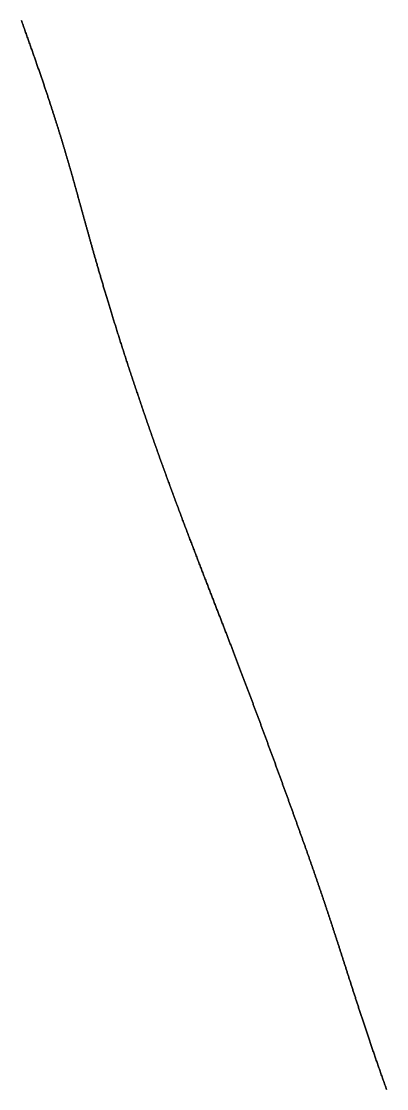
# Model space of a CAD drawing. Header units: inches. Extents: x 130170 to 284068, y 377793 to 804530.
# Drawn here: x 253178.6 to 253202.7, y 739682.3 to 739752.8 of the extents above; entities that cross this region are included whole.
import ezdxf

# ---------------------------------------------------------------- set-up
doc = ezdxf.new("R2010")
doc.units = ezdxf.units.IN
doc.header["$MEASUREMENT"] = 0
doc.layers.add('muni_il', color=7, linetype='Continuous')

msp = doc.modelspace()

# ---------------------------------------------------------------- linework, layer by layer
at = {"layer": 'muni_il'}
for points in [[(253178.616, 739752.835), (253178.645, 739752.754), (253178.674, 739752.674), (253178.702, 739752.594), (253178.731, 739752.514), (253178.759, 739752.435), (253178.787, 739752.356), (253178.815, 739752.278), (253178.843, 739752.199), (253178.871, 739752.121), (253178.898, 739752.043), (253178.926, 739751.966), (253178.953, 739751.889), (253178.98, 739751.812), (253179.007, 739751.736), (253179.034, 739751.66), (253179.061, 739751.584), (253179.088, 739751.509), (253179.115, 739751.434), (253179.141, 739751.359), (253179.167, 739751.284), (253179.193, 739751.21), (253179.22, 739751.136), (253179.245, 739751.063), (253179.271, 739750.99), (253179.297, 739750.917), (253179.322, 739750.844), (253179.348, 739750.772), (253179.373, 739750.7), (253179.398, 739750.629), (253179.423, 739750.558), (253179.448, 739750.487), (253179.472, 739750.416), (253179.497, 739750.346), (253179.521, 739750.276), (253179.546, 739750.206), (253179.57, 739750.137), (253179.594, 739750.068), (253179.618, 739749.999), (253179.641, 739749.931), (253179.665, 739749.863), (253179.688, 739749.795), (253179.712, 739749.728), (253179.735, 739749.661), (253179.758, 739749.594), (253179.781, 739749.527), (253179.804, 739749.461), (253179.826, 739749.395), (253179.849, 739749.33), (253179.871, 739749.265), (253179.894, 739749.2), (253179.916, 739749.135), (253179.938, 739749.07), (253179.96, 739749.006), (253179.981, 739748.943), (253180.003, 739748.879), (253180.025, 739748.816), (253180.046, 739748.753), (253180.067, 739748.69), (253180.088, 739748.628), (253180.109, 739748.566), (253180.13, 739748.504), (253180.151, 739748.442), (253180.172, 739748.381), (253180.192, 739748.32), (253180.212, 739748.26), (253180.233, 739748.199), (253180.253, 739748.139), (253180.273, 739748.079), (253180.293, 739748.019), (253180.313, 739747.96), (253180.332, 739747.901), (253180.352, 739747.842), (253180.371, 739747.783), (253180.39, 739747.725), (253180.41, 739747.667), (253180.429, 739747.609), (253180.448, 739747.552), (253180.467, 739747.494), (253180.486, 739747.437), (253180.504, 739747.38), (253180.523, 739747.323), (253180.541, 739747.267), (253180.56, 739747.211), (253180.578, 739747.155), (253180.596, 739747.099), (253180.614, 739747.044), (253180.632, 739746.989), (253180.65, 739746.934), (253180.667, 739746.879), (253180.685, 739746.824), (253180.702, 739746.77), (253180.72, 739746.716), (253180.737, 739746.662), (253180.755, 739746.608), (253180.772, 739746.555), (253180.789, 739746.501), (253180.806, 739746.448), (253180.822, 739746.395), (253180.839, 739746.342), (253180.856, 739746.29), (253180.872, 739746.238), (253180.889, 739746.185), (253180.905, 739746.134), (253180.922, 739746.082), (253180.938, 739746.03), (253180.954, 739745.979), (253180.97, 739745.928), (253180.986, 739745.877), (253181.002, 739745.826), (253181.018, 739745.775), (253181.034, 739745.725), (253181.049, 739745.675), (253181.065, 739745.625), (253181.08, 739745.575), (253181.096, 739745.525), (253181.111, 739745.475), (253181.126, 739745.426), (253181.142, 739745.377), (253181.157, 739745.327), (253181.172, 739745.278), (253181.187, 739745.229), (253181.202, 739745.181), (253181.217, 739745.132), (253181.231, 739745.084), (253181.246, 739745.036), (253181.261, 739744.988), (253181.275, 739744.94), (253181.29, 739744.892), (253181.304, 739744.844), (253181.319, 739744.797), (253181.333, 739744.749), (253181.347, 739744.702), (253181.361, 739744.655), (253181.376, 739744.608), (253181.39, 739744.561), (253181.404, 739744.514), (253181.418, 739744.467), (253181.432, 739744.421), (253181.445, 739744.374), (253181.459, 739744.328), (253181.473, 739744.282), (253181.487, 739744.236), (253181.5, 739744.19), (253181.514, 739744.144), (253181.527, 739744.098), (253181.541, 739744.052), (253181.554, 739744.007), (253181.568, 739743.961), (253181.581, 739743.916), (253181.594, 739743.871), (253181.608, 739743.825), (253181.621, 739743.78), (253181.634, 739743.735), (253181.647, 739743.69), (253181.66, 739743.645), (253181.674, 739743.6), (253181.686, 739743.555), (253181.7, 739743.511), (253181.713, 739743.466), (253181.725, 739743.421), (253181.738, 739743.377), (253181.751, 739743.332), (253181.764, 739743.288), (253181.777, 739743.243), (253181.79, 739743.199), (253181.802, 739743.155), (253181.815, 739743.111), (253181.828, 739743.067), (253181.84, 739743.022), (253181.853, 739742.978), (253181.866, 739742.934), (253181.878, 739742.89), (253181.891, 739742.846), (253181.903, 739742.802), (253181.916, 739742.758), (253181.928, 739742.714), (253181.941, 739742.67), (253181.953, 739742.627), (253181.965, 739742.583), (253181.978, 739742.539), (253181.99, 739742.495), (253182.003, 739742.451), (253182.015, 739742.407), (253182.027, 739742.363), (253182.04, 739742.319), (253182.052, 739742.276), (253182.065, 739742.232), (253182.077, 739742.188), (253182.089, 739742.144), (253182.101, 739742.1), (253182.114, 739742.056), (253182.126, 739742.012), (253182.139, 739741.968), (253182.151, 739741.924), (253182.163, 739741.88), (253182.175, 739741.836), (253182.188, 739741.792), (253182.2, 739741.748), (253182.212, 739741.703), (253182.225, 739741.659), (253182.237, 739741.615), (253182.249, 739741.571), (253182.262, 739741.526), (253182.274, 739741.482), (253182.286, 739741.437), (253182.299, 739741.393), (253182.311, 739741.348), (253182.323, 739741.303), (253182.336, 739741.259), (253182.348, 739741.214), (253182.361, 739741.169), (253182.373, 739741.124), (253182.386, 739741.079), (253182.398, 739741.033), (253182.411, 739740.988), (253182.423, 739740.943), (253182.436, 739740.897), (253182.448, 739740.852), (253182.461, 739740.806), (253182.474, 739740.76), (253182.486, 739740.714), (253182.499, 739740.668), (253182.512, 739740.622), (253182.525, 739740.576), (253182.537, 739740.53), (253182.55, 739740.483), (253182.563, 739740.437), (253182.576, 739740.39), (253182.589, 739740.343), (253182.602, 739740.296), (253182.615, 739740.249), (253182.628, 739740.202), (253182.641, 739740.154), (253182.654, 739740.107), (253182.667, 739740.059), (253182.68, 739740.011), (253182.693, 739739.963), (253182.707, 739739.915), (253182.72, 739739.867), (253182.733, 739739.819), (253182.747, 739739.77), (253182.76, 739739.721), (253182.774, 739739.672), (253182.787, 739739.623), (253182.801, 739739.574), (253182.815, 739739.524), (253182.828, 739739.475), (253182.842, 739739.425), (253182.856, 739739.375), (253182.87, 739739.324), (253182.884, 739739.274), (253182.898, 739739.223), (253182.912, 739739.173), (253182.926, 739739.122), (253182.941, 739739.07), (253182.955, 739739.019), (253182.969, 739738.967), (253182.984, 739738.916), (253182.998, 739738.864), (253183.013, 739738.811), (253183.027, 739738.759), (253183.042, 739738.706), (253183.057, 739738.653), (253183.071, 739738.6), (253183.086, 739738.547), (253183.101, 739738.493), (253183.116, 739738.439), (253183.131, 739738.385), (253183.147, 739738.331), (253183.162, 739738.277), (253183.177, 739738.222), (253183.193, 739738.167), (253183.208, 739738.112), (253183.224, 739738.056), (253183.239, 739738.001), (253183.255, 739737.945), (253183.271, 739737.889), (253183.287, 739737.832), (253183.303, 739737.775), (253183.319, 739737.718), (253183.335, 739737.661), (253183.352, 739737.604), (253183.368, 739737.546), (253183.384, 739737.488), (253183.401, 739737.43), (253183.418, 739737.372), (253183.434, 739737.313), (253183.451, 739737.254), (253183.468, 739737.195), (253183.485, 739737.135), (253183.502, 739737.075), (253183.519, 739737.015), (253183.537, 739736.955), (253183.554, 739736.894), (253183.572, 739736.833), (253183.589, 739736.772), (253183.607, 739736.711), (253183.625, 739736.649), (253183.642, 739736.587), (253183.66, 739736.525), (253183.679, 739736.462), (253183.697, 739736.399), (253183.715, 739736.336), (253183.733, 739736.273), (253183.752, 739736.209), (253183.77, 739736.145), (253183.789, 739736.081), (253183.808, 739736.017), (253183.827, 739735.952), (253183.846, 739735.887), (253183.865, 739735.821), (253183.884, 739735.756), (253183.904, 739735.69), (253183.923, 739735.624), (253183.943, 739735.557), (253183.962, 739735.49), (253183.982, 739735.423), (253184.002, 739735.356), (253184.022, 739735.288), (253184.042, 739735.221), (253184.062, 739735.152), (253184.083, 739735.084), (253184.103, 739735.015), (253184.124, 739734.946), (253184.144, 739734.877), (253184.165, 739734.807), (253184.186, 739734.737), (253184.207, 739734.667), (253184.228, 739734.597), (253184.25, 739734.526), (253184.271, 739734.455), (253184.292, 739734.384), (253184.314, 739734.312), (253184.336, 739734.241), (253184.357, 739734.169), (253184.379, 739734.096), (253184.401, 739734.024), (253184.423, 739733.951), (253184.446, 739733.877), (253184.468, 739733.804), (253184.491, 739733.73), (253184.513, 739733.656), (253184.536, 739733.582), (253184.559, 739733.508), (253184.582, 739733.433), (253184.605, 739733.358), (253184.628, 739733.283), (253184.651, 739733.207), (253184.674, 739733.131), (253184.698, 739733.055), (253184.722, 739732.979), (253184.745, 739732.902), (253184.769, 739732.826), (253184.793, 739732.749), (253184.817, 739732.671), (253184.841, 739732.594), (253184.866, 739732.516), (253184.89, 739732.438), (253184.914, 739732.36), (253184.939, 739732.281), (253184.964, 739732.202), (253184.989, 739732.124), (253185.014, 739732.044), (253185.038, 739731.965), (253185.064, 739731.885), (253185.089, 739731.805), (253185.114, 739731.725), (253185.14, 739731.645), (253185.165, 739731.565), (253185.191, 739731.484), (253185.217, 739731.403), (253185.243, 739731.322), (253185.269, 739731.24), (253185.295, 739731.159), (253185.321, 739731.077), (253185.347, 739730.995), (253185.374, 739730.913), (253185.4, 739730.831), (253185.427, 739730.748), (253185.453, 739730.666), (253185.48, 739730.583), (253185.507, 739730.5), (253185.534, 739730.416), (253185.561, 739730.333), (253185.588, 739730.249), (253185.616, 739730.166), (253185.643, 739730.082), (253185.67, 739729.997), (253185.698, 739729.913), (253185.726, 739729.829), (253185.753, 739729.744), (253185.781, 739729.66), (253185.809, 739729.575), (253185.837, 739729.49), (253185.865, 739729.405), (253185.893, 739729.319), (253185.922, 739729.234), (253185.95, 739729.148), (253185.978, 739729.063), (253186.007, 739728.977), (253186.035, 739728.891), (253186.064, 739728.805), (253186.093, 739728.719), (253186.122, 739728.633), (253186.15, 739728.546), (253186.179, 739728.46), (253186.208, 739728.373), (253186.238, 739728.286), (253186.267, 739728.2), (253186.296, 739728.113), (253186.325, 739728.026), (253186.355, 739727.939), (253186.384, 739727.852), (253186.414, 739727.764), (253186.443, 739727.677), (253186.473, 739727.59), (253186.503, 739727.502), (253186.532, 739727.415), (253186.562, 739727.327), (253186.592, 739727.24), (253186.622, 739727.152), (253186.652, 739727.064), (253186.682, 739726.977), (253186.712, 739726.889), (253186.743, 739726.801), (253186.773, 739726.713), (253186.803, 739726.625), (253186.833, 739726.537), (253186.864, 739726.449), (253186.894, 739726.361), (253186.925, 739726.273), (253186.955, 739726.185), (253186.986, 739726.097), (253187.017, 739726.009), (253187.047, 739725.921), (253187.078, 739725.833), (253187.109, 739725.745), (253187.139, 739725.657), (253187.17, 739725.569), (253187.201, 739725.481), (253187.232, 739725.393), (253187.263, 739725.305), (253187.294, 739725.217), (253187.325, 739725.128), (253187.356, 739725.04), (253187.387, 739724.953), (253187.418, 739724.865), (253187.449, 739724.777), (253187.48, 739724.689), (253187.511, 739724.601), (253187.543, 739724.513), (253187.574, 739724.426), (253187.605, 739724.338), (253187.636, 739724.25), (253187.667, 739724.163), (253187.699, 739724.075), (253187.73, 739723.988), (253187.761, 739723.9), (253187.793, 739723.813), (253187.824, 739723.726), (253187.855, 739723.639), (253187.887, 739723.551), (253187.918, 739723.465), (253187.949, 739723.378), (253187.981, 739723.291), (253188.012, 739723.204), (253188.043, 739723.117), (253188.075, 739723.031), (253188.106, 739722.944), (253188.137, 739722.858), (253188.169, 739722.771), (253188.2, 739722.685), (253188.232, 739722.599), (253188.263, 739722.513), (253188.294, 739722.427), (253188.326, 739722.341), (253188.357, 739722.256), (253188.388, 739722.17), (253188.419, 739722.085), (253188.451, 739721.999), (253188.482, 739721.914), (253188.513, 739721.829), (253188.544, 739721.744), (253188.576, 739721.659), (253188.607, 739721.575), (253188.638, 739721.49), (253188.669, 739721.406), (253188.7, 739721.321), (253188.731, 739721.237), (253188.763, 739721.153), (253188.794, 739721.07), (253188.825, 739720.986), (253188.856, 739720.902), (253188.887, 739720.819), (253188.918, 739720.736), (253188.949, 739720.652), (253188.98, 739720.569), (253189.01, 739720.487), (253189.041, 739720.404), (253189.072, 739720.322), (253189.103, 739720.239), (253189.134, 739720.157), (253189.164, 739720.075), (253189.195, 739719.993), (253189.226, 739719.912), (253189.256, 739719.83), (253189.287, 739719.749), (253189.317, 739719.668), (253189.348, 739719.587), (253189.378, 739719.506), (253189.409, 739719.426), (253189.439, 739719.345), (253189.469, 739719.265), (253189.499, 739719.185), (253189.53, 739719.105), (253189.56, 739719.025), (253189.59, 739718.946), (253189.62, 739718.866), (253189.65, 739718.787), (253189.68, 739718.708), (253189.71, 739718.629), (253189.74, 739718.551), (253189.769, 739718.472), (253189.799, 739718.394), (253189.829, 739718.316), (253189.859, 739718.238), (253189.888, 739718.161), (253189.918, 739718.083), (253189.947, 739718.006), (253189.977, 739717.929), (253190.006, 739717.852), (253190.035, 739717.775), (253190.064, 739717.699), (253190.094, 739717.622), (253190.123, 739717.546), (253190.152, 739717.47), (253190.181, 739717.395), (253190.21, 739717.319), (253190.239, 739717.244), (253190.267, 739717.169), (253190.296, 739717.094), (253190.325, 739717.019), (253190.354, 739716.945), (253190.382, 739716.87), (253190.411, 739716.796), (253190.439, 739716.722), (253190.467, 739716.648), (253190.496, 739716.575), (253190.524, 739716.502), (253190.552, 739716.429), (253190.58, 739716.356), (253190.608, 739716.283), (253190.636, 739716.21), (253190.664, 739716.138), (253190.692, 739716.066), (253190.72, 739715.994), (253190.747, 739715.922), (253190.775, 739715.851), (253190.803, 739715.779), (253190.83, 739715.708), (253190.857, 739715.637), (253190.885, 739715.566), (253190.912, 739715.496), (253190.939, 739715.426), (253190.966, 739715.355), (253190.993, 739715.285), (253191.02, 739715.216), (253191.047, 739715.146), (253191.074, 739715.077), (253191.101, 739715.007), (253191.128, 739714.938), (253191.154, 739714.87), (253191.181, 739714.801), (253191.208, 739714.732), (253191.234, 739714.664), (253191.26, 739714.596), (253191.287, 739714.528), (253191.313, 739714.46), (253191.339, 739714.393), (253191.365, 739714.326), (253191.391, 739714.258), (253191.417, 739714.191), (253191.443, 739714.125), (253191.469, 739714.058), (253191.495, 739713.992), (253191.52, 739713.925), (253191.546, 739713.859), (253191.571, 739713.793), (253191.597, 739713.727), (253191.622, 739713.662), (253191.648, 739713.597), (253191.673, 739713.531), (253191.698, 739713.466), (253191.723, 739713.401), (253191.748, 739713.337), (253191.773, 739713.272), (253191.798, 739713.208), (253191.823, 739713.144), (253191.848, 739713.079), (253191.873, 739713.015), (253191.897, 739712.952), (253191.922, 739712.888), (253191.946, 739712.825), (253191.971, 739712.761), (253191.995, 739712.698), (253192.02, 739712.635), (253192.044, 739712.572), (253192.068, 739712.51), (253192.092, 739712.447), (253192.116, 739712.385), (253192.141, 739712.322), (253192.165, 739712.26), (253192.188, 739712.198), (253192.212, 739712.137), (253192.236, 739712.075), (253192.26, 739712.013), (253192.283, 739711.952), (253192.307, 739711.891), (253192.331, 739711.829), (253192.354, 739711.768), (253192.378, 739711.707), (253192.401, 739711.647), (253192.424, 739711.586), (253192.448, 739711.525), (253192.471, 739711.465), (253192.494, 739711.405), (253192.517, 739711.344), (253192.54, 739711.284), (253192.563, 739711.224), (253192.586, 739711.164), (253192.609, 739711.105), (253192.632, 739711.045), (253192.655, 739710.985), (253192.678, 739710.926), (253192.701, 739710.866), (253192.723, 739710.807), (253192.746, 739710.748), (253192.769, 739710.689), (253192.791, 739710.63), (253192.814, 739710.571), (253192.836, 739710.512), (253192.858, 739710.454), (253192.881, 739710.395), (253192.903, 739710.336), (253192.925, 739710.278), (253192.948, 739710.22), (253192.97, 739710.161), (253192.992, 739710.103), (253193.014, 739710.045), (253193.036, 739709.987), (253193.058, 739709.929), (253193.08, 739709.871), (253193.102, 739709.813), (253193.124, 739709.755), (253193.146, 739709.697), (253193.168, 739709.64), (253193.19, 739709.582), (253193.212, 739709.525), (253193.234, 739709.467), (253193.255, 739709.41), (253193.277, 739709.352), (253193.299, 739709.295), (253193.321, 739709.237), (253193.342, 739709.18), (253193.364, 739709.123), (253193.385, 739709.066), (253193.407, 739709.009), (253193.429, 739708.952), (253193.45, 739708.894), (253193.472, 739708.837), (253193.493, 739708.78), (253193.514, 739708.723), (253193.536, 739708.667), (253193.557, 739708.61), (253193.579, 739708.553), (253193.6, 739708.496), (253193.621, 739708.439), (253193.643, 739708.382), (253193.664, 739708.326), (253193.685, 739708.269), (253193.707, 739708.212), (253193.728, 739708.155), (253193.749, 739708.099), (253193.77, 739708.042), (253193.792, 739707.985), (253193.813, 739707.928), (253193.834, 739707.872), (253193.855, 739707.815), (253193.876, 739707.759), (253193.897, 739707.702), (253193.918, 739707.645), (253193.94, 739707.589), (253193.961, 739707.532), (253193.982, 739707.475), (253194.003, 739707.419), (253194.024, 739707.362), (253194.045, 739707.306), (253194.066, 739707.249), (253194.087, 739707.192), (253194.108, 739707.136), (253194.129, 739707.079), (253194.15, 739707.022), (253194.171, 739706.966), (253194.192, 739706.909), (253194.213, 739706.852), (253194.235, 739706.796), (253194.256, 739706.739), (253194.277, 739706.682), (253194.298, 739706.626), (253194.319, 739706.569), (253194.34, 739706.512), (253194.361, 739706.455), (253194.382, 739706.399), (253194.403, 739706.342), (253194.424, 739706.285), (253194.445, 739706.228), (253194.466, 739706.171), (253194.487, 739706.114), (253194.508, 739706.058), (253194.529, 739706.001), (253194.55, 739705.944), (253194.571, 739705.887), (253194.592, 739705.83), (253194.613, 739705.773), (253194.634, 739705.716), (253194.655, 739705.659), (253194.676, 739705.602), (253194.697, 739705.545), (253194.718, 739705.488), (253194.739, 739705.431), (253194.76, 739705.374), (253194.781, 739705.316), (253194.802, 739705.259), (253194.823, 739705.202), (253194.844, 739705.145), (253194.865, 739705.088), (253194.886, 739705.03), (253194.907, 739704.973), (253194.928, 739704.916), (253194.949, 739704.858), (253194.97, 739704.801), (253194.991, 739704.744), (253195.012, 739704.686), (253195.033, 739704.629), (253195.054, 739704.572), (253195.075, 739704.514), (253195.096, 739704.457), (253195.117, 739704.399), (253195.138, 739704.342), (253195.159, 739704.284), (253195.18, 739704.227), (253195.201, 739704.169), (253195.222, 739704.112), (253195.243, 739704.054), (253195.265, 739703.996), (253195.286, 739703.939), (253195.306, 739703.881), (253195.328, 739703.824), (253195.349, 739703.766), (253195.37, 739703.708), (253195.391, 739703.651), (253195.412, 739703.593), (253195.433, 739703.535), (253195.454, 739703.478), (253195.475, 739703.42), (253195.496, 739703.362), (253195.517, 739703.305), (253195.538, 739703.247), (253195.559, 739703.189), (253195.58, 739703.132), (253195.601, 739703.074), (253195.622, 739703.016), (253195.643, 739702.958), (253195.664, 739702.901), (253195.685, 739702.843), (253195.706, 739702.785), (253195.727, 739702.728), (253195.748, 739702.67), (253195.769, 739702.612), (253195.79, 739702.555), (253195.811, 739702.497), (253195.832, 739702.439), (253195.853, 739702.382), (253195.874, 739702.324), (253195.895, 739702.267), (253195.916, 739702.209), (253195.936, 739702.151), (253195.957, 739702.094), (253195.978, 739702.036), (253195.999, 739701.979), (253196.02, 739701.921), (253196.041, 739701.864), (253196.062, 739701.807), (253196.082, 739701.749), (253196.103, 739701.692), (253196.124, 739701.634), (253196.145, 739701.577), (253196.166, 739701.52), (253196.186, 739701.462), (253196.207, 739701.405), (253196.228, 739701.348), (253196.248, 739701.291), (253196.269, 739701.234), (253196.29, 739701.177), (253196.31, 739701.119), (253196.331, 739701.062), (253196.351, 739701.005), (253196.372, 739700.948), (253196.393, 739700.892), (253196.413, 739700.835), (253196.434, 739700.778), (253196.454, 739700.721), (253196.475, 739700.664), (253196.495, 739700.608), (253196.516, 739700.551), (253196.536, 739700.494), (253196.556, 739700.438), (253196.577, 739700.381), (253196.597, 739700.325), (253196.617, 739700.269), (253196.637, 739700.212), (253196.658, 739700.156), (253196.678, 739700.1), (253196.698, 739700.044), (253196.718, 739699.988), (253196.738, 739699.931), (253196.758, 739699.875), (253196.779, 739699.82), (253196.799, 739699.764), (253196.819, 739699.708), (253196.839, 739699.652), (253196.859, 739699.596), (253196.878, 739699.541), (253196.898, 739699.485), (253196.918, 739699.43), (253196.938, 739699.374), (253196.958, 739699.319), (253196.978, 739699.264), (253196.997, 739699.208), (253197.017, 739699.153), (253197.037, 739699.098), (253197.056, 739699.043), (253197.076, 739698.988), (253197.096, 739698.933), (253197.115, 739698.878), (253197.135, 739698.824), (253197.154, 739698.769), (253197.173, 739698.714), (253197.193, 739698.66), (253197.212, 739698.605), (253197.232, 739698.551), (253197.251, 739698.497), (253197.27, 739698.442), (253197.289, 739698.388), (253197.308, 739698.334), (253197.328, 739698.28), (253197.347, 739698.226), (253197.366, 739698.172), (253197.385, 739698.118), (253197.404, 739698.064), (253197.423, 739698.011), (253197.442, 739697.957), (253197.461, 739697.904), (253197.48, 739697.85), (253197.498, 739697.797), (253197.517, 739697.743), (253197.536, 739697.69), (253197.554, 739697.637), (253197.573, 739697.584), (253197.592, 739697.531), (253197.611, 739697.477), (253197.629, 739697.425), (253197.648, 739697.372), (253197.666, 739697.319), (253197.685, 739697.266), (253197.703, 739697.213), (253197.721, 739697.161), (253197.74, 739697.108), (253197.758, 739697.056), (253197.776, 739697.003), (253197.795, 739696.951), (253197.813, 739696.899), (253197.831, 739696.846), (253197.849, 739696.794), (253197.867, 739696.742), (253197.885, 739696.69), (253197.903, 739696.638), (253197.922, 739696.586), (253197.94, 739696.534), (253197.957, 739696.482), (253197.975, 739696.43), (253197.993, 739696.379), (253198.011, 739696.327), (253198.029, 739696.275), (253198.047, 739696.224), (253198.065, 739696.172), (253198.082, 739696.121), (253198.1, 739696.069), (253198.118, 739696.018), (253198.135, 739695.966), (253198.153, 739695.915), (253198.171, 739695.864), (253198.188, 739695.812), (253198.206, 739695.761), (253198.223, 739695.71), (253198.241, 739695.659), (253198.258, 739695.607), (253198.276, 739695.556), (253198.293, 739695.505), (253198.31, 739695.454), (253198.328, 739695.403), (253198.345, 739695.352), (253198.362, 739695.301), (253198.38, 739695.25), (253198.397, 739695.199), (253198.414, 739695.148), (253198.431, 739695.098), (253198.449, 739695.047), (253198.466, 739694.996), (253198.483, 739694.945), (253198.5, 739694.894), (253198.517, 739694.843), (253198.534, 739694.792), (253198.551, 739694.742), (253198.569, 739694.691), (253198.586, 739694.64), (253198.603, 739694.589), (253198.62, 739694.538), (253198.637, 739694.488), (253198.654, 739694.437), (253198.671, 739694.386), (253198.688, 739694.335), (253198.705, 739694.284), (253198.722, 739694.233), (253198.739, 739694.183), (253198.755, 739694.132), (253198.772, 739694.081), (253198.789, 739694.03), (253198.806, 739693.979), (253198.823, 739693.928), (253198.84, 739693.877), (253198.857, 739693.826), (253198.874, 739693.775), (253198.891, 739693.724), (253198.907, 739693.673), (253198.924, 739693.622), (253198.941, 739693.571), (253198.958, 739693.52), (253198.975, 739693.468), (253198.992, 739693.417), (253199.009, 739693.366), (253199.026, 739693.315), (253199.043, 739693.263), (253199.059, 739693.212), (253199.076, 739693.16), (253199.093, 739693.109), (253199.11, 739693.057), (253199.127, 739693.006), (253199.144, 739692.954), (253199.161, 739692.902), (253199.178, 739692.851), (253199.195, 739692.799), (253199.211, 739692.747), (253199.228, 739692.695), (253199.245, 739692.643), (253199.262, 739692.591), (253199.279, 739692.539), (253199.296, 739692.487), (253199.313, 739692.434), (253199.33, 739692.382), (253199.347, 739692.33), (253199.364, 739692.277), (253199.381, 739692.224), (253199.398, 739692.172), (253199.415, 739692.119), (253199.432, 739692.066), (253199.45, 739692.013), (253199.467, 739691.961), (253199.484, 739691.908), (253199.501, 739691.854), (253199.518, 739691.801), (253199.535, 739691.748), (253199.553, 739691.695), (253199.57, 739691.641), (253199.587, 739691.588), (253199.604, 739691.534), (253199.622, 739691.48), (253199.639, 739691.426), (253199.656, 739691.372), (253199.674, 739691.318), (253199.691, 739691.264), (253199.708, 739691.21), (253199.726, 739691.156), (253199.743, 739691.101), (253199.761, 739691.047), (253199.779, 739690.992), (253199.796, 739690.937), (253199.814, 739690.883), (253199.831, 739690.828), (253199.849, 739690.773), (253199.867, 739690.717), (253199.885, 739690.662), (253199.902, 739690.607), (253199.92, 739690.551), (253199.938, 739690.496), (253199.956, 739690.44), (253199.974, 739690.384), (253199.992, 739690.328), (253200.01, 739690.272), (253200.028, 739690.216), (253200.046, 739690.159), (253200.064, 739690.103), (253200.082, 739690.046), (253200.1, 739689.99), (253200.118, 739689.933), (253200.137, 739689.876), (253200.155, 739689.819), (253200.173, 739689.762), (253200.192, 739689.704), (253200.21, 739689.647), (253200.229, 739689.589), (253200.247, 739689.531), (253200.266, 739689.474), (253200.284, 739689.416), (253200.303, 739689.358), (253200.322, 739689.299), (253200.34, 739689.241), (253200.359, 739689.182), (253200.378, 739689.124), (253200.397, 739689.065), (253200.416, 739689.006), (253200.435, 739688.947), (253200.454, 739688.888), (253200.473, 739688.828), (253200.492, 739688.769), (253200.511, 739688.709), (253200.531, 739688.649), (253200.55, 739688.59), (253200.57, 739688.529), (253200.589, 739688.469), (253200.608, 739688.409), (253200.628, 739688.348), (253200.648, 739688.288), (253200.667, 739688.227), (253200.687, 739688.166), (253200.707, 739688.105), (253200.727, 739688.044), (253200.747, 739687.982), (253200.766, 739687.921), (253200.787, 739687.859), (253200.807, 739687.797), (253200.827, 739687.735), (253200.847, 739687.673), (253200.867, 739687.611), (253200.888, 739687.548), (253200.908, 739687.486), (253200.929, 739687.423), (253200.949, 739687.36), (253200.97, 739687.297), (253200.99, 739687.234), (253201.011, 739687.17), (253201.032, 739687.107), (253201.053, 739687.043), (253201.074, 739686.979), (253201.095, 739686.915), (253201.116, 739686.851), (253201.137, 739686.786), (253201.158, 739686.722), (253201.18, 739686.657), (253201.201, 739686.592), (253201.223, 739686.527), (253201.244, 739686.462), (253201.266, 739686.397), (253201.288, 739686.331), (253201.31, 739686.265), (253201.332, 739686.199), (253201.353, 739686.133), (253201.376, 739686.067), (253201.398, 739686.001), (253201.42, 739685.934), (253201.442, 739685.867), (253201.465, 739685.8), (253201.487, 739685.733), (253201.51, 739685.666), (253201.532, 739685.598), (253201.555, 739685.531), (253201.578, 739685.463), (253201.601, 739685.395), (253201.624, 739685.327), (253201.647, 739685.258), (253201.67, 739685.19), (253201.693, 739685.121), (253201.717, 739685.052), (253201.74, 739684.983), (253201.764, 739684.913), (253201.788, 739684.844), (253201.811, 739684.774), (253201.835, 739684.704), (253201.859, 739684.634), (253201.883, 739684.564), (253201.907, 739684.493), (253201.932, 739684.423), (253201.956, 739684.352), (253201.98, 739684.281), (253202.005, 739684.21), (253202.03, 739684.138), (253202.055, 739684.067), (253202.079, 739683.995), (253202.105, 739683.923), (253202.13, 739683.85), (253202.155, 739683.778), (253202.18, 739683.705), (253202.206, 739683.632), (253202.231, 739683.559), (253202.257, 739683.486), (253202.283, 739683.412), (253202.309, 739683.339), (253202.335, 739683.265), (253202.361, 739683.191), (253202.387, 739683.116), (253202.413, 739683.042), (253202.44, 739682.967), (253202.467, 739682.892), (253202.493, 739682.817), (253202.52, 739682.741), (253202.547, 739682.666), (253202.574, 739682.59), (253202.602, 739682.514), (253202.629, 739682.438), (253202.656, 739682.361), (253202.684, 739682.284), (253202.712, 739682.207)], [(253202.712, 739682.207), (253202.684, 739682.284), (253202.656, 739682.361), (253202.629, 739682.438), (253202.602, 739682.514), (253202.574, 739682.59), (253202.547, 739682.666), (253202.52, 739682.741), (253202.493, 739682.817), (253202.467, 739682.892), (253202.44, 739682.967), (253202.413, 739683.042), (253202.387, 739683.116), (253202.361, 739683.191), (253202.335, 739683.265), (253202.309, 739683.339), (253202.283, 739683.412), (253202.257, 739683.486), (253202.231, 739683.559), (253202.206, 739683.632), (253202.18, 739683.705), (253202.155, 739683.778), (253202.13, 739683.85), (253202.105, 739683.923), (253202.079, 739683.995), (253202.055, 739684.067), (253202.03, 739684.138), (253202.005, 739684.21), (253201.98, 739684.281), (253201.956, 739684.352), (253201.932, 739684.423), (253201.907, 739684.493), (253201.883, 739684.564), (253201.859, 739684.634), (253201.835, 739684.704), (253201.811, 739684.774), (253201.788, 739684.844), (253201.764, 739684.913), (253201.74, 739684.983), (253201.717, 739685.052), (253201.693, 739685.121), (253201.67, 739685.19), (253201.647, 739685.258), (253201.624, 739685.327), (253201.601, 739685.395), (253201.578, 739685.463), (253201.555, 739685.531), (253201.532, 739685.598), (253201.51, 739685.666), (253201.487, 739685.733), (253201.465, 739685.8), (253201.442, 739685.867), (253201.42, 739685.934), (253201.398, 739686.001), (253201.376, 739686.067), (253201.353, 739686.133), (253201.332, 739686.199), (253201.31, 739686.265), (253201.288, 739686.331), (253201.266, 739686.397), (253201.244, 739686.462), (253201.223, 739686.527), (253201.201, 739686.592), (253201.18, 739686.657), (253201.158, 739686.722), (253201.137, 739686.786), (253201.116, 739686.851), (253201.095, 739686.915), (253201.074, 739686.979), (253201.053, 739687.043), (253201.032, 739687.107), (253201.011, 739687.17), (253200.99, 739687.234), (253200.97, 739687.297), (253200.949, 739687.36), (253200.929, 739687.423), (253200.908, 739687.486), (253200.888, 739687.548), (253200.867, 739687.611), (253200.847, 739687.673), (253200.827, 739687.735), (253200.807, 739687.797), (253200.787, 739687.859), (253200.766, 739687.921), (253200.747, 739687.982), (253200.727, 739688.044), (253200.707, 739688.105), (253200.687, 739688.166), (253200.667, 739688.227), (253200.648, 739688.288), (253200.628, 739688.348), (253200.608, 739688.409), (253200.589, 739688.469), (253200.57, 739688.529), (253200.55, 739688.59), (253200.531, 739688.649), (253200.511, 739688.709), (253200.492, 739688.769), (253200.473, 739688.828), (253200.454, 739688.888), (253200.435, 739688.947), (253200.416, 739689.006), (253200.397, 739689.065), (253200.378, 739689.124), (253200.359, 739689.182), (253200.34, 739689.241), (253200.322, 739689.299), (253200.303, 739689.358), (253200.284, 739689.416), (253200.266, 739689.474), (253200.247, 739689.531), (253200.229, 739689.589), (253200.21, 739689.647), (253200.192, 739689.704), (253200.173, 739689.762), (253200.155, 739689.819), (253200.137, 739689.876), (253200.118, 739689.933), (253200.1, 739689.99), (253200.082, 739690.046), (253200.064, 739690.103), (253200.046, 739690.159), (253200.028, 739690.216), (253200.01, 739690.272), (253199.992, 739690.328), (253199.974, 739690.384), (253199.956, 739690.44), (253199.938, 739690.496), (253199.92, 739690.551), (253199.902, 739690.607), (253199.885, 739690.662), (253199.867, 739690.717), (253199.849, 739690.773), (253199.831, 739690.828), (253199.814, 739690.883), (253199.796, 739690.937), (253199.779, 739690.992), (253199.761, 739691.047), (253199.743, 739691.101), (253199.726, 739691.156), (253199.708, 739691.21), (253199.691, 739691.264), (253199.674, 739691.318), (253199.656, 739691.372), (253199.639, 739691.426), (253199.622, 739691.48), (253199.604, 739691.534), (253199.587, 739691.588), (253199.57, 739691.641), (253199.553, 739691.695), (253199.535, 739691.748), (253199.518, 739691.801), (253199.501, 739691.854), (253199.484, 739691.908), (253199.467, 739691.961), (253199.45, 739692.013), (253199.432, 739692.066), (253199.415, 739692.119), (253199.398, 739692.172), (253199.381, 739692.224), (253199.364, 739692.277), (253199.347, 739692.33), (253199.33, 739692.382), (253199.313, 739692.434), (253199.296, 739692.487), (253199.279, 739692.539), (253199.262, 739692.591), (253199.245, 739692.643), (253199.228, 739692.695), (253199.211, 739692.747), (253199.195, 739692.799), (253199.178, 739692.851), (253199.161, 739692.902), (253199.144, 739692.954), (253199.127, 739693.006), (253199.11, 739693.057), (253199.093, 739693.109), (253199.076, 739693.16), (253199.059, 739693.212), (253199.043, 739693.263), (253199.026, 739693.315), (253199.009, 739693.366), (253198.992, 739693.417), (253198.975, 739693.468), (253198.958, 739693.52), (253198.941, 739693.571), (253198.924, 739693.622), (253198.907, 739693.673), (253198.891, 739693.724), (253198.874, 739693.775), (253198.857, 739693.826), (253198.84, 739693.877), (253198.823, 739693.928), (253198.806, 739693.979), (253198.789, 739694.03), (253198.772, 739694.081), (253198.755, 739694.132), (253198.739, 739694.183), (253198.722, 739694.233), (253198.705, 739694.284), (253198.688, 739694.335), (253198.671, 739694.386), (253198.654, 739694.437), (253198.637, 739694.488), (253198.62, 739694.538), (253198.603, 739694.589), (253198.586, 739694.64), (253198.569, 739694.691), (253198.551, 739694.742), (253198.534, 739694.792), (253198.517, 739694.843), (253198.5, 739694.894), (253198.483, 739694.945), (253198.466, 739694.996), (253198.449, 739695.047), (253198.431, 739695.098), (253198.414, 739695.148), (253198.397, 739695.199), (253198.38, 739695.25), (253198.362, 739695.301), (253198.345, 739695.352), (253198.328, 739695.403), (253198.31, 739695.454), (253198.293, 739695.505), (253198.276, 739695.556), (253198.258, 739695.607), (253198.241, 739695.659), (253198.223, 739695.71), (253198.206, 739695.761), (253198.188, 739695.812), (253198.171, 739695.864), (253198.153, 739695.915), (253198.135, 739695.966), (253198.118, 739696.018), (253198.1, 739696.069), (253198.082, 739696.121), (253198.065, 739696.172), (253198.047, 739696.224), (253198.029, 739696.275), (253198.011, 739696.327), (253197.993, 739696.379), (253197.975, 739696.43), (253197.957, 739696.482), (253197.94, 739696.534), (253197.922, 739696.586), (253197.903, 739696.638), (253197.885, 739696.69), (253197.867, 739696.742), (253197.849, 739696.794), (253197.831, 739696.846), (253197.813, 739696.899), (253197.795, 739696.951), (253197.776, 739697.003), (253197.758, 739697.056), (253197.74, 739697.108), (253197.721, 739697.161), (253197.703, 739697.213), (253197.685, 739697.266), (253197.666, 739697.319), (253197.648, 739697.372), (253197.629, 739697.425), (253197.611, 739697.477), (253197.592, 739697.531), (253197.573, 739697.584), (253197.554, 739697.637), (253197.536, 739697.69), (253197.517, 739697.743), (253197.498, 739697.797), (253197.48, 739697.85), (253197.461, 739697.904), (253197.442, 739697.957), (253197.423, 739698.011), (253197.404, 739698.064), (253197.385, 739698.118), (253197.366, 739698.172), (253197.347, 739698.226), (253197.328, 739698.28), (253197.308, 739698.334), (253197.289, 739698.388), (253197.27, 739698.442), (253197.251, 739698.497), (253197.232, 739698.551), (253197.212, 739698.605), (253197.193, 739698.66), (253197.173, 739698.714), (253197.154, 739698.769), (253197.135, 739698.824), (253197.115, 739698.878), (253197.096, 739698.933), (253197.076, 739698.988), (253197.056, 739699.043), (253197.037, 739699.098), (253197.017, 739699.153), (253196.997, 739699.208), (253196.978, 739699.264), (253196.958, 739699.319), (253196.938, 739699.374), (253196.918, 739699.43), (253196.898, 739699.485), (253196.878, 739699.541), (253196.859, 739699.596), (253196.839, 739699.652), (253196.819, 739699.708), (253196.799, 739699.764), (253196.779, 739699.82), (253196.758, 739699.875), (253196.738, 739699.931), (253196.718, 739699.988), (253196.698, 739700.044), (253196.678, 739700.1), (253196.658, 739700.156), (253196.637, 739700.212), (253196.617, 739700.269), (253196.597, 739700.325), (253196.577, 739700.381), (253196.556, 739700.438), (253196.536, 739700.494), (253196.516, 739700.551), (253196.495, 739700.608), (253196.475, 739700.664), (253196.454, 739700.721), (253196.434, 739700.778), (253196.413, 739700.835), (253196.393, 739700.892), (253196.372, 739700.948), (253196.351, 739701.005), (253196.331, 739701.062), (253196.31, 739701.119), (253196.29, 739701.177), (253196.269, 739701.234), (253196.248, 739701.291), (253196.228, 739701.348), (253196.207, 739701.405), (253196.186, 739701.462), (253196.166, 739701.52), (253196.145, 739701.577), (253196.124, 739701.634), (253196.103, 739701.692), (253196.082, 739701.749), (253196.062, 739701.807), (253196.041, 739701.864), (253196.02, 739701.921), (253195.999, 739701.979), (253195.978, 739702.036), (253195.957, 739702.094), (253195.936, 739702.151), (253195.916, 739702.209), (253195.895, 739702.267), (253195.874, 739702.324), (253195.853, 739702.382), (253195.832, 739702.439), (253195.811, 739702.497), (253195.79, 739702.555), (253195.769, 739702.612), (253195.748, 739702.67), (253195.727, 739702.728), (253195.706, 739702.785), (253195.685, 739702.843), (253195.664, 739702.901), (253195.643, 739702.958), (253195.622, 739703.016), (253195.601, 739703.074), (253195.58, 739703.132), (253195.559, 739703.189), (253195.538, 739703.247), (253195.517, 739703.305), (253195.496, 739703.362), (253195.475, 739703.42), (253195.454, 739703.478), (253195.433, 739703.535), (253195.412, 739703.593), (253195.391, 739703.651), (253195.37, 739703.708), (253195.349, 739703.766), (253195.328, 739703.824), (253195.306, 739703.881), (253195.286, 739703.939), (253195.265, 739703.996), (253195.243, 739704.054), (253195.222, 739704.112), (253195.201, 739704.169), (253195.18, 739704.227), (253195.159, 739704.284), (253195.138, 739704.342), (253195.117, 739704.399), (253195.096, 739704.457), (253195.075, 739704.514), (253195.054, 739704.572), (253195.033, 739704.629), (253195.012, 739704.686), (253194.991, 739704.744), (253194.97, 739704.801), (253194.949, 739704.858), (253194.928, 739704.916), (253194.907, 739704.973), (253194.886, 739705.03), (253194.865, 739705.088), (253194.844, 739705.145), (253194.823, 739705.202), (253194.802, 739705.259), (253194.781, 739705.316), (253194.76, 739705.374), (253194.739, 739705.431), (253194.718, 739705.488), (253194.697, 739705.545), (253194.676, 739705.602), (253194.655, 739705.659), (253194.634, 739705.716), (253194.613, 739705.773), (253194.592, 739705.83), (253194.571, 739705.887), (253194.55, 739705.944), (253194.529, 739706.001), (253194.508, 739706.058), (253194.487, 739706.114), (253194.466, 739706.171), (253194.445, 739706.228), (253194.424, 739706.285), (253194.403, 739706.342), (253194.382, 739706.399), (253194.361, 739706.455), (253194.34, 739706.512), (253194.319, 739706.569), (253194.298, 739706.626), (253194.277, 739706.682), (253194.256, 739706.739), (253194.235, 739706.796), (253194.213, 739706.852), (253194.192, 739706.909), (253194.171, 739706.966), (253194.15, 739707.022), (253194.129, 739707.079), (253194.108, 739707.136), (253194.087, 739707.192), (253194.066, 739707.249), (253194.045, 739707.306), (253194.024, 739707.362), (253194.003, 739707.419), (253193.982, 739707.475), (253193.961, 739707.532), (253193.94, 739707.589), (253193.918, 739707.645), (253193.897, 739707.702), (253193.876, 739707.759), (253193.855, 739707.815), (253193.834, 739707.872), (253193.813, 739707.928), (253193.792, 739707.985), (253193.77, 739708.042), (253193.749, 739708.099), (253193.728, 739708.155), (253193.707, 739708.212), (253193.685, 739708.269), (253193.664, 739708.326), (253193.643, 739708.382), (253193.621, 739708.439), (253193.6, 739708.496), (253193.579, 739708.553), (253193.557, 739708.61), (253193.536, 739708.667), (253193.514, 739708.723), (253193.493, 739708.78), (253193.472, 739708.837), (253193.45, 739708.894), (253193.429, 739708.952), (253193.407, 739709.009), (253193.385, 739709.066), (253193.364, 739709.123), (253193.342, 739709.18), (253193.321, 739709.237), (253193.299, 739709.295), (253193.277, 739709.352), (253193.255, 739709.41), (253193.234, 739709.467), (253193.212, 739709.525), (253193.19, 739709.582), (253193.168, 739709.64), (253193.146, 739709.697), (253193.124, 739709.755), (253193.102, 739709.813), (253193.08, 739709.871), (253193.058, 739709.929), (253193.036, 739709.987), (253193.014, 739710.045), (253192.992, 739710.103), (253192.97, 739710.161), (253192.948, 739710.22), (253192.925, 739710.278), (253192.903, 739710.336), (253192.881, 739710.395), (253192.858, 739710.454), (253192.836, 739710.512), (253192.814, 739710.571), (253192.791, 739710.63), (253192.769, 739710.689), (253192.746, 739710.748), (253192.723, 739710.807), (253192.701, 739710.866), (253192.678, 739710.926), (253192.655, 739710.985), (253192.632, 739711.045), (253192.609, 739711.105), (253192.586, 739711.164), (253192.563, 739711.224), (253192.54, 739711.284), (253192.517, 739711.344), (253192.494, 739711.405), (253192.471, 739711.465), (253192.448, 739711.525), (253192.424, 739711.586), (253192.401, 739711.647), (253192.378, 739711.707), (253192.354, 739711.768), (253192.331, 739711.829), (253192.307, 739711.891), (253192.283, 739711.952), (253192.26, 739712.013), (253192.236, 739712.075), (253192.212, 739712.137), (253192.188, 739712.198), (253192.165, 739712.26), (253192.141, 739712.322), (253192.116, 739712.385), (253192.092, 739712.447), (253192.068, 739712.51), (253192.044, 739712.572), (253192.02, 739712.635), (253191.995, 739712.698), (253191.971, 739712.761), (253191.946, 739712.825), (253191.922, 739712.888), (253191.897, 739712.952), (253191.873, 739713.015), (253191.848, 739713.079), (253191.823, 739713.144), (253191.798, 739713.208), (253191.773, 739713.272), (253191.748, 739713.337), (253191.723, 739713.401), (253191.698, 739713.466), (253191.673, 739713.531), (253191.648, 739713.597), (253191.622, 739713.662), (253191.597, 739713.727), (253191.571, 739713.793), (253191.546, 739713.859), (253191.52, 739713.925), (253191.495, 739713.992), (253191.469, 739714.058), (253191.443, 739714.125), (253191.417, 739714.191), (253191.391, 739714.258), (253191.365, 739714.326), (253191.339, 739714.393), (253191.313, 739714.46), (253191.287, 739714.528), (253191.26, 739714.596), (253191.234, 739714.664), (253191.208, 739714.732), (253191.181, 739714.801), (253191.154, 739714.87), (253191.128, 739714.938), (253191.101, 739715.007), (253191.074, 739715.077), (253191.047, 739715.146), (253191.02, 739715.216), (253190.993, 739715.285), (253190.966, 739715.355), (253190.939, 739715.426), (253190.912, 739715.496), (253190.885, 739715.566), (253190.857, 739715.637), (253190.83, 739715.708), (253190.803, 739715.779), (253190.775, 739715.851), (253190.747, 739715.922), (253190.72, 739715.994), (253190.692, 739716.066), (253190.664, 739716.138), (253190.636, 739716.21), (253190.608, 739716.283), (253190.58, 739716.356), (253190.552, 739716.429), (253190.524, 739716.502), (253190.496, 739716.575), (253190.467, 739716.648), (253190.439, 739716.722), (253190.411, 739716.796), (253190.382, 739716.87), (253190.354, 739716.945), (253190.325, 739717.019), (253190.296, 739717.094), (253190.267, 739717.169), (253190.239, 739717.244), (253190.21, 739717.319), (253190.181, 739717.395), (253190.152, 739717.47), (253190.123, 739717.546), (253190.094, 739717.622), (253190.064, 739717.699), (253190.035, 739717.775), (253190.006, 739717.852), (253189.977, 739717.929), (253189.947, 739718.006), (253189.918, 739718.083), (253189.888, 739718.161), (253189.859, 739718.238), (253189.829, 739718.316), (253189.799, 739718.394), (253189.769, 739718.472), (253189.74, 739718.551), (253189.71, 739718.629), (253189.68, 739718.708), (253189.65, 739718.787), (253189.62, 739718.866), (253189.59, 739718.946), (253189.56, 739719.025), (253189.53, 739719.105), (253189.499, 739719.185), (253189.469, 739719.265), (253189.439, 739719.345), (253189.409, 739719.426), (253189.378, 739719.506), (253189.348, 739719.587), (253189.317, 739719.668), (253189.287, 739719.749), (253189.256, 739719.83), (253189.226, 739719.912), (253189.195, 739719.993), (253189.164, 739720.075), (253189.134, 739720.157), (253189.103, 739720.239), (253189.072, 739720.322), (253189.041, 739720.404), (253189.01, 739720.487), (253188.98, 739720.569), (253188.949, 739720.652), (253188.918, 739720.736), (253188.887, 739720.819), (253188.856, 739720.902), (253188.825, 739720.986), (253188.794, 739721.07), (253188.763, 739721.153), (253188.731, 739721.237), (253188.7, 739721.321), (253188.669, 739721.406), (253188.638, 739721.49), (253188.607, 739721.575), (253188.576, 739721.659), (253188.544, 739721.744), (253188.513, 739721.829), (253188.482, 739721.914), (253188.451, 739721.999), (253188.419, 739722.085), (253188.388, 739722.17), (253188.357, 739722.256), (253188.326, 739722.341), (253188.294, 739722.427), (253188.263, 739722.513), (253188.232, 739722.599), (253188.2, 739722.685), (253188.169, 739722.771), (253188.137, 739722.858), (253188.106, 739722.944), (253188.075, 739723.031), (253188.043, 739723.117), (253188.012, 739723.204), (253187.981, 739723.291), (253187.949, 739723.378), (253187.918, 739723.465), (253187.887, 739723.551), (253187.855, 739723.639), (253187.824, 739723.726), (253187.793, 739723.813), (253187.761, 739723.9), (253187.73, 739723.988), (253187.699, 739724.075), (253187.667, 739724.163), (253187.636, 739724.25), (253187.605, 739724.338), (253187.574, 739724.426), (253187.543, 739724.513), (253187.511, 739724.601), (253187.48, 739724.689), (253187.449, 739724.777), (253187.418, 739724.865), (253187.387, 739724.953), (253187.356, 739725.04), (253187.325, 739725.128), (253187.294, 739725.217), (253187.263, 739725.305), (253187.232, 739725.393), (253187.201, 739725.481), (253187.17, 739725.569), (253187.139, 739725.657), (253187.109, 739725.745), (253187.078, 739725.833), (253187.047, 739725.921), (253187.017, 739726.009), (253186.986, 739726.097), (253186.955, 739726.185), (253186.925, 739726.273), (253186.894, 739726.361), (253186.864, 739726.449), (253186.833, 739726.537), (253186.803, 739726.625), (253186.773, 739726.713), (253186.743, 739726.801), (253186.712, 739726.889), (253186.682, 739726.977), (253186.652, 739727.064), (253186.622, 739727.152), (253186.592, 739727.24), (253186.562, 739727.327), (253186.532, 739727.415), (253186.503, 739727.502), (253186.473, 739727.59), (253186.443, 739727.677), (253186.414, 739727.764), (253186.384, 739727.852), (253186.355, 739727.939), (253186.325, 739728.026), (253186.296, 739728.113), (253186.267, 739728.2), (253186.238, 739728.286), (253186.208, 739728.373), (253186.179, 739728.46), (253186.15, 739728.546), (253186.122, 739728.633), (253186.093, 739728.719), (253186.064, 739728.805), (253186.035, 739728.891), (253186.007, 739728.977), (253185.978, 739729.063), (253185.95, 739729.148), (253185.922, 739729.234), (253185.893, 739729.319), (253185.865, 739729.405), (253185.837, 739729.49), (253185.809, 739729.575), (253185.781, 739729.66), (253185.753, 739729.744), (253185.726, 739729.829), (253185.698, 739729.913), (253185.67, 739729.997), (253185.643, 739730.082), (253185.616, 739730.166), (253185.588, 739730.249), (253185.561, 739730.333), (253185.534, 739730.416), (253185.507, 739730.5), (253185.48, 739730.583), (253185.453, 739730.666), (253185.427, 739730.748), (253185.4, 739730.831), (253185.374, 739730.913), (253185.347, 739730.995), (253185.321, 739731.077), (253185.295, 739731.159), (253185.269, 739731.24), (253185.243, 739731.322), (253185.217, 739731.403), (253185.191, 739731.484), (253185.165, 739731.565), (253185.14, 739731.645), (253185.114, 739731.725), (253185.089, 739731.805), (253185.064, 739731.885), (253185.038, 739731.965), (253185.014, 739732.044), (253184.989, 739732.124), (253184.964, 739732.202), (253184.939, 739732.281), (253184.914, 739732.36), (253184.89, 739732.438), (253184.866, 739732.516), (253184.841, 739732.594), (253184.817, 739732.671), (253184.793, 739732.749), (253184.769, 739732.826), (253184.745, 739732.902), (253184.722, 739732.979), (253184.698, 739733.055), (253184.674, 739733.131), (253184.651, 739733.207), (253184.628, 739733.283), (253184.605, 739733.358), (253184.582, 739733.433), (253184.559, 739733.508), (253184.536, 739733.582), (253184.513, 739733.656), (253184.491, 739733.73), (253184.468, 739733.804), (253184.446, 739733.877), (253184.423, 739733.951), (253184.401, 739734.024), (253184.379, 739734.096), (253184.357, 739734.169), (253184.336, 739734.241), (253184.314, 739734.312), (253184.292, 739734.384), (253184.271, 739734.455), (253184.25, 739734.526), (253184.228, 739734.597), (253184.207, 739734.667), (253184.186, 739734.737), (253184.165, 739734.807), (253184.144, 739734.877), (253184.124, 739734.946), (253184.103, 739735.015), (253184.083, 739735.084), (253184.062, 739735.152), (253184.042, 739735.221), (253184.022, 739735.288), (253184.002, 739735.356), (253183.982, 739735.423), (253183.962, 739735.49), (253183.943, 739735.557), (253183.923, 739735.624), (253183.904, 739735.69), (253183.884, 739735.756), (253183.865, 739735.821), (253183.846, 739735.887), (253183.827, 739735.952), (253183.808, 739736.017), (253183.789, 739736.081), (253183.77, 739736.145), (253183.752, 739736.209), (253183.733, 739736.273), (253183.715, 739736.336), (253183.697, 739736.399), (253183.679, 739736.462), (253183.66, 739736.525), (253183.642, 739736.587), (253183.625, 739736.649), (253183.607, 739736.711), (253183.589, 739736.772), (253183.572, 739736.833), (253183.554, 739736.894), (253183.537, 739736.955), (253183.519, 739737.015), (253183.502, 739737.075), (253183.485, 739737.135), (253183.468, 739737.195), (253183.451, 739737.254), (253183.434, 739737.313), (253183.418, 739737.372), (253183.401, 739737.43), (253183.384, 739737.488), (253183.368, 739737.546), (253183.352, 739737.604), (253183.335, 739737.661), (253183.319, 739737.718), (253183.303, 739737.775), (253183.287, 739737.832), (253183.271, 739737.889), (253183.255, 739737.945), (253183.239, 739738.001), (253183.224, 739738.056), (253183.208, 739738.112), (253183.193, 739738.167), (253183.177, 739738.222), (253183.162, 739738.277), (253183.147, 739738.331), (253183.131, 739738.385), (253183.116, 739738.439), (253183.101, 739738.493), (253183.086, 739738.547), (253183.071, 739738.6), (253183.057, 739738.653), (253183.042, 739738.706), (253183.027, 739738.759), (253183.013, 739738.811), (253182.998, 739738.864), (253182.984, 739738.916), (253182.969, 739738.967), (253182.955, 739739.019), (253182.941, 739739.07), (253182.926, 739739.122), (253182.912, 739739.173), (253182.898, 739739.223), (253182.884, 739739.274), (253182.87, 739739.324), (253182.856, 739739.375), (253182.842, 739739.425), (253182.828, 739739.475), (253182.815, 739739.524), (253182.801, 739739.574), (253182.787, 739739.623), (253182.774, 739739.672), (253182.76, 739739.721), (253182.747, 739739.77), (253182.733, 739739.819), (253182.72, 739739.867), (253182.707, 739739.915), (253182.693, 739739.963), (253182.68, 739740.011), (253182.667, 739740.059), (253182.654, 739740.107), (253182.641, 739740.154), (253182.628, 739740.202), (253182.615, 739740.249), (253182.602, 739740.296), (253182.589, 739740.343), (253182.576, 739740.39), (253182.563, 739740.437), (253182.55, 739740.483), (253182.537, 739740.53), (253182.525, 739740.576), (253182.512, 739740.622), (253182.499, 739740.668), (253182.486, 739740.714), (253182.474, 739740.76), (253182.461, 739740.806), (253182.448, 739740.852), (253182.436, 739740.897), (253182.423, 739740.943), (253182.411, 739740.988), (253182.398, 739741.033), (253182.386, 739741.079), (253182.373, 739741.124), (253182.361, 739741.169), (253182.348, 739741.214), (253182.336, 739741.259), (253182.323, 739741.303), (253182.311, 739741.348), (253182.299, 739741.393), (253182.286, 739741.437), (253182.274, 739741.482), (253182.262, 739741.526), (253182.249, 739741.571), (253182.237, 739741.615), (253182.225, 739741.659), (253182.212, 739741.703), (253182.2, 739741.748), (253182.188, 739741.792), (253182.175, 739741.836), (253182.163, 739741.88), (253182.151, 739741.924), (253182.139, 739741.968), (253182.126, 739742.012), (253182.114, 739742.056), (253182.101, 739742.1), (253182.089, 739742.144), (253182.077, 739742.188), (253182.065, 739742.232), (253182.052, 739742.276), (253182.04, 739742.319), (253182.027, 739742.363), (253182.015, 739742.407), (253182.003, 739742.451), (253181.99, 739742.495), (253181.978, 739742.539), (253181.965, 739742.583), (253181.953, 739742.627), (253181.941, 739742.67), (253181.928, 739742.714), (253181.916, 739742.758), (253181.903, 739742.802), (253181.891, 739742.846), (253181.878, 739742.89), (253181.866, 739742.934), (253181.853, 739742.978), (253181.84, 739743.022), (253181.828, 739743.067), (253181.815, 739743.111), (253181.802, 739743.155), (253181.79, 739743.199), (253181.777, 739743.243), (253181.764, 739743.288), (253181.751, 739743.332), (253181.738, 739743.377), (253181.725, 739743.421), (253181.713, 739743.466), (253181.7, 739743.511), (253181.686, 739743.555), (253181.674, 739743.6), (253181.66, 739743.645), (253181.647, 739743.69), (253181.634, 739743.735), (253181.621, 739743.78), (253181.608, 739743.825), (253181.594, 739743.871), (253181.581, 739743.916), (253181.568, 739743.961), (253181.554, 739744.007), (253181.541, 739744.052), (253181.527, 739744.098), (253181.514, 739744.144), (253181.5, 739744.19), (253181.487, 739744.236), (253181.473, 739744.282), (253181.459, 739744.328), (253181.445, 739744.374), (253181.432, 739744.421), (253181.418, 739744.467), (253181.404, 739744.514), (253181.39, 739744.561), (253181.376, 739744.608), (253181.361, 739744.655), (253181.347, 739744.702), (253181.333, 739744.749), (253181.319, 739744.797), (253181.304, 739744.844), (253181.29, 739744.892), (253181.275, 739744.94), (253181.261, 739744.988), (253181.246, 739745.036), (253181.231, 739745.084), (253181.217, 739745.132), (253181.202, 739745.181), (253181.187, 739745.229), (253181.172, 739745.278), (253181.157, 739745.327), (253181.142, 739745.377), (253181.126, 739745.426), (253181.111, 739745.475), (253181.096, 739745.525), (253181.08, 739745.575), (253181.065, 739745.625), (253181.049, 739745.675), (253181.034, 739745.725), (253181.018, 739745.775), (253181.002, 739745.826), (253180.986, 739745.877), (253180.97, 739745.928), (253180.954, 739745.979), (253180.938, 739746.03), (253180.922, 739746.082), (253180.905, 739746.134), (253180.889, 739746.185), (253180.872, 739746.238), (253180.856, 739746.29), (253180.839, 739746.342), (253180.822, 739746.395), (253180.806, 739746.448), (253180.789, 739746.501), (253180.772, 739746.555), (253180.755, 739746.608), (253180.737, 739746.662), (253180.72, 739746.716), (253180.702, 739746.77), (253180.685, 739746.824), (253180.667, 739746.879), (253180.65, 739746.934), (253180.632, 739746.989), (253180.614, 739747.044), (253180.596, 739747.099), (253180.578, 739747.155), (253180.56, 739747.211), (253180.541, 739747.267), (253180.523, 739747.323), (253180.504, 739747.38), (253180.486, 739747.437), (253180.467, 739747.494), (253180.448, 739747.552), (253180.429, 739747.609), (253180.41, 739747.667), (253180.39, 739747.725), (253180.371, 739747.783), (253180.352, 739747.842), (253180.332, 739747.901), (253180.313, 739747.96), (253180.293, 739748.019), (253180.273, 739748.079), (253180.253, 739748.139), (253180.233, 739748.199), (253180.212, 739748.26), (253180.192, 739748.32), (253180.172, 739748.381), (253180.151, 739748.442), (253180.13, 739748.504), (253180.109, 739748.566), (253180.088, 739748.628), (253180.067, 739748.69), (253180.046, 739748.753), (253180.025, 739748.816), (253180.003, 739748.879), (253179.981, 739748.943), (253179.96, 739749.006), (253179.938, 739749.07), (253179.916, 739749.135), (253179.894, 739749.2), (253179.871, 739749.265), (253179.849, 739749.33), (253179.826, 739749.395), (253179.804, 739749.461), (253179.781, 739749.527), (253179.758, 739749.594), (253179.735, 739749.661), (253179.712, 739749.728), (253179.688, 739749.795), (253179.665, 739749.863), (253179.641, 739749.931), (253179.618, 739749.999), (253179.594, 739750.068), (253179.57, 739750.137), (253179.546, 739750.206), (253179.521, 739750.276), (253179.497, 739750.346), (253179.472, 739750.416), (253179.448, 739750.487), (253179.423, 739750.558), (253179.398, 739750.629), (253179.373, 739750.7), (253179.348, 739750.772), (253179.322, 739750.844), (253179.297, 739750.917), (253179.271, 739750.99), (253179.245, 739751.063), (253179.22, 739751.136), (253179.193, 739751.21), (253179.167, 739751.284), (253179.141, 739751.359), (253179.115, 739751.434), (253179.088, 739751.509), (253179.061, 739751.584), (253179.034, 739751.66), (253179.007, 739751.736), (253178.98, 739751.812), (253178.953, 739751.889), (253178.926, 739751.966), (253178.898, 739752.043), (253178.871, 739752.121), (253178.843, 739752.199), (253178.815, 739752.278), (253178.787, 739752.356), (253178.759, 739752.435), (253178.731, 739752.514), (253178.702, 739752.594), (253178.674, 739752.674), (253178.645, 739752.754), (253178.616, 739752.835)]]:
    msp.add_lwpolyline(points, dxfattribs=at)

doc.saveas('drawing.dxf')
